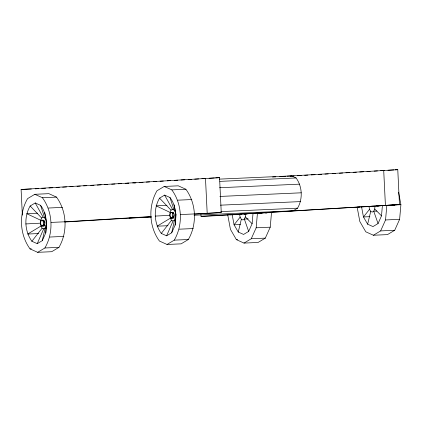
<?xml version="1.0" encoding="UTF-8"?>
<svg xmlns="http://www.w3.org/2000/svg" width="422" height="422" viewBox="0 0 422 422"><rect width="100%" height="100%" fill="white"/><g stroke="black" fill="none" stroke-linecap="round" stroke-linejoin="round"><path stroke-width="0.63" d="M45.755 232.944C46.652 223.523 46.742 213.184 40.581 205.361L35.237 202.945L30.157 205.989C23.901 216.75 24.529 231.187 31.882 241.263L37.231 243.673L42.306 240.63L45.755 232.944L46.652 222.679L44.758 212.582M175.146 225.095C176.043 215.679 176.132 205.335 169.971 197.512L164.622 195.101L159.548 198.145C153.292 208.901 153.919 223.338 161.273 233.413L166.616 235.824L171.696 232.78L175.146 225.095L176.043 214.83L174.149 204.733M46.383 227.917L45.128 227.97L43.666 228.845L42.126 228.154C40.011 225.258 39.832 221.102 41.63 218.01L43.091 217.135L44.626 217.826L45.887 217.773M42.137 225.981L42.865 225.543L43.361 224.435L43.218 221.508L42.617 220.469L41.852 220.126L41.119 220.564L40.496 223.143L41.367 225.633L43.524 225.918L44.252 225.48L44.874 222.9L44.004 220.411L41.852 220.126M37.653 252.324L44.885 247.988C53.8 232.659 52.908 212.087 42.427 197.733L34.815 194.294L27.578 198.635C18.663 213.959 19.56 234.537 30.036 248.885L37.653 252.324L51.721 251.697L58.953 247.355C67.873 232.031 66.977 211.454 56.501 197.106L48.883 193.666L34.815 194.294M175.774 220.068L174.513 220.126L173.052 220.996L171.517 220.305C169.401 217.409 169.222 213.258 171.021 210.161L172.482 209.286L174.017 209.982L175.22 212.055M171.527 218.132L172.255 217.694L172.751 216.591L172.609 213.664L172.007 212.625L171.237 212.277L170.509 212.714L169.881 215.294L170.757 217.784L172.909 218.068L173.637 217.631L174.265 215.051L173.389 212.561L171.237 212.277M167.038 244.475L174.275 240.139C183.19 224.81 182.293 204.237 171.817 189.884L164.2 186.45L156.968 190.786C148.053 206.115 148.945 226.688 159.426 241.041L167.038 244.475L181.112 243.847L188.344 239.511C197.259 224.182 196.362 203.61 185.886 189.256L178.274 185.817L164.2 186.45M241.484 214.176L239.596 214.26L240.139 217.161L241.342 219.24L242.882 219.936L244.338 219.06L245.335 216.85L245.593 213.896L248.11 213.785M234.732 214.598L232.174 214.708L234.068 224.805L238.245 232.031L243.589 234.442L248.669 231.398L252.119 223.713L253.015 213.448L254.935 213.358M244.011 243.093L251.248 238.752L256.165 227.806L257.441 213.179L271.515 212.546L270.233 227.173L265.317 238.124L258.085 242.46L244.011 243.093L236.399 239.654L230.444 229.362L227.748 214.977M194.073 215.22L293.216 210.784L297.568 208.178C302.927 198.962 302.389 186.593 296.091 177.963L291.512 175.9L219.287 179.128M368.986 206.411L369.53 209.317L370.732 211.39L372.267 212.087L373.728 211.211L374.72 209.001L374.979 206.047M361.559 206.864L363.453 216.961L367.636 224.182L372.979 226.593L378.054 223.549L381.504 215.864L382.401 205.598M373.401 235.244L380.633 230.908L385.55 219.957L386.832 205.329L400.9 204.702L399.618 219.329L394.707 230.275L387.47 234.616L373.401 235.244L365.784 231.805L359.834 221.518L357.133 207.128L359.692 207.017M42.306 240.63L45.128 227.97L46.119 225.759L40.929 226.076L27.704 234.041L38.576 233.551M171.696 232.78L174.513 220.126L175.505 217.916L170.314 218.227L157.095 226.192L167.967 225.707M238.245 232.031L241.342 219.24M367.636 224.182L370.732 211.39M37.231 243.673L43.666 228.845M166.616 235.824L173.052 220.996M31.882 241.263L42.126 228.154M161.273 233.413L171.517 220.305M240.139 217.161L234.068 224.805L240.461 224.52M369.53 209.317L363.453 216.961L369.851 216.671M42.506 220.5L43.234 220.062M46.378 222.811L46.652 222.679M175.763 214.962L176.043 214.83M22.355 215.136L21.1 189.462L219.551 177.651L221.255 212.535L194.452 214.16M35.168 188.834L38.439 188.634M41.709 188.439L45.634 188.196M48.899 188.001L52.824 187.764M56.094 187.563L59.36 187.368M62.63 187.168L66.555 186.93M69.825 186.73L73.09 186.535M77.015 186.297L80.285 186.097M83.556 185.896L86.821 185.701M90.746 185.464L94.016 185.263M97.287 185.068L101.206 184.825M104.477 184.63L107.747 184.43M111.666 184.192L114.937 183.997M118.207 183.797L121.478 183.596M125.397 183.359L128.668 183.164L127.36 183.243M132.592 182.926L135.863 182.726M139.128 182.526L143.053 182.288M146.323 182.093L149.588 181.893M153.513 181.655L156.784 181.455M160.054 181.26L163.319 181.059M167.244 180.822L170.514 180.621M174.439 180.384L177.704 180.189M180.975 179.988L184.899 179.751M188.165 179.556L191.435 179.355M194.706 179.155L198.63 178.917M201.895 178.722L205.166 178.522M209.09 178.284L214.318 177.968M215.626 177.889L219.551 177.651M272.549 177.05L275.819 176.85M279.744 176.612L285.625 176.254M286.934 176.174L397.772 169.676L399.476 204.564L215.099 215.747L201.025 216.375L200.93 214.402M283.6 176.602L285.567 176.48M290.162 176.201L294.097 175.963M297.378 175.763L301.319 175.526M304.6 175.33L307.881 175.13M311.156 174.93L315.097 174.692M318.378 174.492L321.659 174.291M324.94 174.096L328.221 173.896M332.156 173.658L335.437 173.458M339.372 173.22L342.653 173.02M345.934 172.82L349.875 172.582M353.151 172.382L356.432 172.181M359.713 171.986L363.653 171.743M366.934 171.548L370.215 171.348M374.15 171.11L377.432 170.91M380.713 170.71L384.648 170.472M387.929 170.272L393.837 169.913M395.145 169.834L397.772 169.676M64.751 221.803L150.791 216.586M194.094 213.959L221.255 212.535M64.993 222.014L151.298 216.776M201.025 216.375L399.476 204.564M155.201 216.096L169.771 215.325M25.811 223.94L40.38 223.169M383.171 205.672L387.607 205.435M392.038 205.203L394.57 205.071L391.996 205.171M255.052 213.453L251.259 213.643M258.217 213.284L262.02 213.084M265.818 212.883L267.084 212.815L265.169 212.904M133.927 182.948L135.895 182.858M21.1 189.462L31.333 189.003M219.925 181.37L296.091 177.963M171.817 189.884L185.886 189.256M219.561 187.732L299.667 184.15M42.427 197.733L56.501 197.106M219.873 196.441L301.292 192.801M177.767 200.176L191.841 199.548M48.382 208.025L62.451 207.392M166.97 205.34L156.098 205.825L170.029 212.371M37.584 213.189L26.707 213.674L40.639 220.221M220.416 205.176L300.522 201.595M172.007 212.625L173.389 212.561M172.609 213.664L173.991 213.601M220.743 211.612L297.568 208.178M42.617 220.469L44.004 220.411M180.468 214.561L194.537 213.933M383.682 205.54L387.517 205.366M172.878 215.114L174.265 215.051M376.239 205.994L380.644 205.794M369.614 206.384L373.391 206.216M377.405 206.01L378.792 205.947M362.203 206.833L366.729 206.701M369.234 206.516L373.713 206.316M43.218 221.508L44.605 221.45M129.069 218.127L151.392 217.13M172.751 216.591L174.133 216.528M51.083 222.41L65.152 221.782M258.132 213.215L261.967 213.047M43.492 222.964L44.874 222.9M244.006 214.065L246.522 213.949L244.322 214.165M237.291 214.482L241.126 214.307M230.306 214.861L234.141 214.692M237.338 214.55L241.178 214.376M170.757 217.784L171.68 217.747M172.255 217.694L173.637 217.631M43.361 224.435L44.748 224.377M41.367 225.633L43.524 225.918M42.865 225.543L44.252 225.48M376.878 211.069L373.728 211.211L378.054 223.549M248.115 218.891L244.338 219.06L248.669 231.398M179.186 229.188L193.26 228.56M385.55 219.957L399.618 219.329M49.801 237.037L63.87 236.41M256.165 227.806L270.233 227.173M174.275 240.139L188.344 239.511M380.633 230.908L394.707 230.275M44.885 247.988L58.953 247.355M251.248 238.752L265.317 238.124M30.036 248.885L31.318 248.827M236.399 239.654L237.676 239.596M374.72 209.001L381.504 215.864M245.335 216.85L252.119 223.713M159.548 198.145L171.021 210.161M30.157 205.989L41.63 218.01M45.829 219.904L44.626 217.826L40.581 205.361M164.622 195.101L172.482 209.286M35.237 202.945L43.091 217.135M169.971 197.512L174.017 209.982M398.553 192.189L400.9 204.702M383.703 170.303L385.407 205.192M205.482 178.279L207.186 213.163"/></g></svg>
